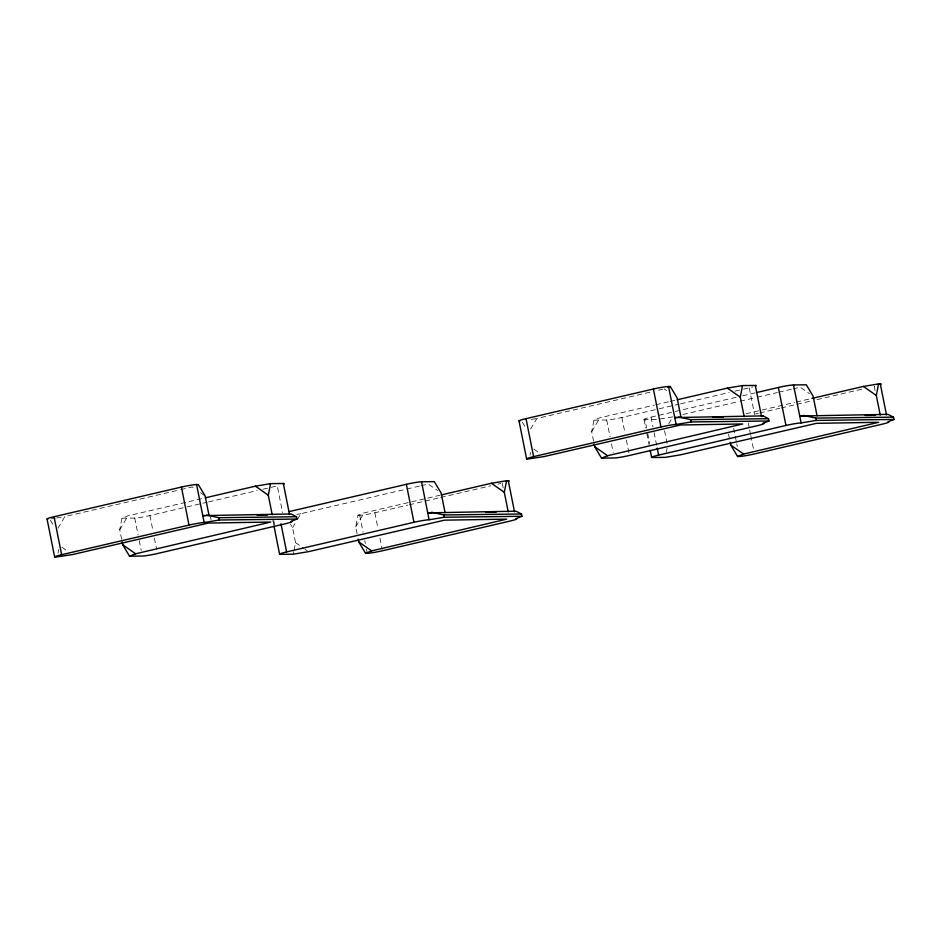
<?xml version="1.0" encoding="UTF-8"?>
<svg xmlns="http://www.w3.org/2000/svg" width="941" height="941" viewBox="0 0 941 941"><rect width="100%" height="100%" fill="white"/><g stroke="black" fill="none" stroke-linecap="round" stroke-linejoin="round"><path stroke-width="0.71" stroke-dasharray="4.71 3.53" d="M58.048 553.237L58.801 549.391M121.624 539.311L119.719 529.795L121.965 518.22L128.035 515.809L203.879 498.154M293.31 554.19L293.815 551.626M294.062 550.344L295.556 542.628L292.569 527.666L290.51 524.231M357.086 533.688L355.733 526.889L357.968 515.327L364.038 512.904L439.882 495.26M530.018 455.173L530.524 452.609M593.595 441.247L591.689 431.731L593.936 420.156L600.005 417.745L654.383 405.089M666.31 452.221L667.063 448.363M57.942 528.242L64.87 516.585L179.355 489.943M119.719 529.795L128.035 515.809M292.569 527.666L296.721 520.679M297.415 519.514L300.885 513.68L405.348 489.367M355.733 526.889L364.038 512.904M530.606 429.002L536.841 418.522L651.325 391.879M591.689 431.731L600.005 417.745M668.722 423.838L672.874 416.851L657.724 419.38L644.938 419.533L646.632 427.979M180.778 489.614L192.235 486.944L195.752 489.414M658.477 390.209L662.77 389.209M121.965 518.22L134.739 518.068A11.774 0.906 -11.3 0 0 149.901 515.539L185.683 507.211M187.106 506.881L201.421 503.553M202.844 503.223L207.138 502.223M208.573 501.882L257.222 490.567M262.951 489.226L277.266 485.897L282.606 512.633M655.818 404.759L668.686 401.76M670.121 401.431L675.85 400.09M593.936 420.156L606.71 420.004A11.774 0.906 -11.3 0 0 621.872 417.475L657.653 409.147M659.076 408.817L679.108 404.16M680.543 403.818L729.193 392.491M734.921 391.162L742.073 389.503M743.508 389.162L749.236 387.833A11.774 0.906 -11.3 0 0 752.941 386.892M644.938 419.533A11.774 0.906 -11.3 0 1 651.007 417.122L673.909 411.793M675.344 411.452L736.874 397.137M742.59 395.796L755.47 392.809M682.895 414.522L738.709 401.525M740.132 401.195L755.882 397.537M757.305 397.196L777.348 392.538M778.772 392.197L791.652 389.209M793.087 388.868L800.238 387.21L809.625 393.785M406.771 489.038L419.651 486.038M421.086 485.709L428.237 484.039L437.624 490.614M746.06 413.746L794.71 402.419M796.145 402.089L810.46 398.749M755.447 413.946L758.317 413.275M759.74 412.946L779.771 408.276M781.206 407.947L795.521 404.618M796.945 404.277L811.26 400.948M816.976 399.619L862.779 388.962M357.968 515.327L359.709 515.303A11.774 0.906 -11.3 0 0 374.859 512.774L407.771 505.117M409.206 504.788L439.259 497.789M440.694 497.46L490.779 485.803M497.93 484.133L500.788 483.462M531.324 419.439L536.841 418.522M51.096 518.879L55.225 518.197M56.601 517.962L64.87 516.585M296.744 514.374L300.885 513.68M664.205 388.88L666.546 390.527M533.865 449.104L539.734 453.221M295.556 542.628L303.778 548.38M304.943 549.203L307.295 550.85M200.445 492.696L203.974 495.166M61.894 547.18L67.764 551.285M522.373 422.191L525.796 427.92M50.402 520.255L53.825 525.984M875.071 390.515L874.224 386.292A11.774 0.906 -11.3 0 0 876.824 385.657M749.236 387.833L754.576 414.558M748.271 422.968L749.389 428.602M749.671 430.002L750.518 434.224M750.8 435.636L753.612 449.704M733.674 428.308L736.485 442.376M736.768 443.787L737.332 446.599M728.546 434.13L729.898 440.929M664.569 430.825L667.557 445.787M651.007 417.122L652.983 426.967M654.101 432.589L656.912 446.657M647.749 433.601L649.725 443.446M644.009 419.368L645.702 427.802M646.82 433.436L649.067 444.681M621.872 417.475L624.965 432.954M626.365 439.988L629.458 455.456M606.71 420.004L610.086 436.883M611.497 443.917L613.179 452.362M502.223 483.133L503.341 488.755M374.859 512.774L377.953 528.254M379.917 538.099L382.175 549.356M359.709 515.303L363.073 532.183M364.767 540.628L365.331 543.439M366.449 549.062L367.296 553.284M273.784 520.585L274.631 524.807M272.855 520.42L273.702 524.643M210.537 517.15L211.09 519.914M149.901 515.539L152.995 531.018M154.395 538.052L156.653 549.309M134.739 518.068L138.115 534.947M139.244 540.581L141.209 550.426"/><path stroke-width="1.41" d="M272.22 514.774L268.303 495.213L270.549 483.639L283.335 483.486L289.546 514.562M508.222 511.869L504.317 492.308L506.564 480.745L508.293 480.722L514.504 511.798M744.19 416.71L740.273 397.137L742.52 385.575L755.305 385.422L761.516 416.498L763.033 415.887L768.503 418.686L768.962 420.992L762.892 423.403A11.774 0.906 -11.3 0 1 756.823 425.814L629.458 455.456A11.774 0.906 -11.3 0 1 614.308 457.985L601.522 458.138L594.677 446.693L594.136 443.964M880.223 415.04L876.318 395.467L878.565 383.904L880.294 383.881L886.504 414.957M122.165 542.028L122.706 544.757L129.552 556.213L135.622 553.79L270.726 522.043L208.479 523.055L72.457 554.567L55.566 557.119A11.774 0.906 -11.3 0 1 61.636 554.708L189 525.066A11.774 0.906 -11.3 0 1 204.162 522.537L219.312 520.008L296.991 519.056L296.533 516.75L291.051 513.962L202.774 515.633L205.291 515.597M296.991 519.056L290.922 521.467A11.774 0.906 -11.3 0 1 284.852 523.878L157.488 553.52A11.774 0.906 -11.3 0 1 142.338 556.049L129.552 556.213M667.839 387.433L670.274 386.469L677.108 397.914L681.025 417.486M601.522 458.138L607.592 455.726L742.696 423.968L680.449 424.991L544.427 456.503L527.536 459.055A11.774 0.906 -11.3 0 1 533.606 456.632L660.97 426.991A11.774 0.906 -11.3 0 1 676.132 424.473L691.282 421.944L768.962 420.992M358.18 539.134L358.721 541.851L365.567 553.308L371.636 550.885L506.74 519.138L444.493 520.161L308.472 551.673L293.31 554.19L280.536 554.355A11.774 0.906 -11.3 0 1 286.605 551.932L413.958 522.29A11.774 0.906 -11.3 0 1 429.12 519.773L444.27 517.244L521.949 516.291L521.49 513.986L516.021 511.186L427.732 512.857L432.072 512.81M521.949 516.291L515.88 518.703A11.774 0.906 -11.3 0 1 509.81 521.114L382.458 550.756A11.774 0.906 -11.3 0 1 367.296 553.284L365.567 553.308M730.181 442.294L730.722 445.011L737.568 456.467L743.637 454.056L878.741 422.297L816.494 423.321L680.472 454.832L665.311 457.361L652.536 457.514A11.774 0.906 -11.3 0 1 658.606 455.103L785.958 425.461A11.774 0.906 -11.3 0 1 801.12 422.932L816.27 420.404L893.95 419.451L893.491 417.145L888.022 414.358L799.732 416.028L804.073 415.969M893.95 419.451L887.881 421.862A11.774 0.906 -11.3 0 1 881.811 424.273L754.447 453.927A11.774 0.906 -11.3 0 1 739.297 456.444L737.568 456.467M47.979 519.138A11.774 0.906 -11.3 0 1 54.049 516.727L181.413 487.073A11.774 0.906 -11.3 0 1 196.563 484.556L198.304 484.533L205.138 495.989L209.055 515.55M519.95 421.074A11.774 0.906 -11.3 0 1 526.019 418.651L653.383 389.009A11.774 0.906 -11.3 0 1 668.533 386.492L670.274 386.469M205.303 497.824L255.387 486.168L270.549 483.639M677.273 399.76L727.358 388.104L742.52 385.575M756.905 392.468L778.372 387.48A11.774 0.906 -11.3 0 1 793.522 384.951L806.308 384.787L813.153 396.243L817.059 415.816M289.028 511.622L406.371 484.309A11.774 0.906 -11.3 0 1 421.533 481.78L434.307 481.627L441.153 493.084L445.058 512.645M811.883 398.419L863.403 386.433L878.565 383.904M441.317 494.919L491.402 483.262L506.564 480.745M763.033 415.887L674.744 417.569L677.261 417.533M713.007 417.322L723.264 417.204M865.167 415.452L875.424 415.334M678.532 416.934L690.823 419.639L768.503 418.686M803.532 415.393L815.812 418.098L893.491 417.145M257.164 515.197L267.42 515.068M485.838 512.386L496.095 512.257M206.561 514.998L218.853 517.703L296.533 516.75M431.531 512.233L443.811 514.939L521.49 513.986M863.403 386.433L876.318 395.467M727.358 388.104L740.273 397.137M730.722 445.011L743.637 454.056M594.677 446.693L607.592 455.726M491.402 483.262L504.317 492.308M358.721 541.851L371.636 550.885M255.387 486.168L268.303 495.213M122.706 544.757L135.622 553.79M815.812 418.098L816.27 420.404M793.522 384.951L801.12 422.932M778.372 387.48L785.958 425.461M690.823 419.639L691.282 421.944M668.533 386.492L676.132 424.473M653.383 389.009L660.97 426.991M657.194 448.069L658.606 455.103M650.196 450.316L651.595 457.35M526.019 418.651L533.606 456.632M519.02 420.898L526.607 458.89M443.811 514.939L444.27 517.244M421.533 481.78L429.12 519.773M406.371 484.309L413.958 522.29M280.983 523.796L286.605 551.932M273.984 526.054L279.595 554.19M218.853 517.703L219.312 520.008M196.563 484.556L204.162 522.537M181.413 487.073L189 525.066M54.049 516.727L61.636 554.708M47.05 518.973L54.637 556.954M508.293 480.722A11.774 0.906 -11.3 0 1 508.399 481.404M283.335 483.486A11.774 0.906 -11.3 0 1 283.429 484.168M880.294 383.881A11.774 0.906 -11.3 0 1 880.4 384.563M755.305 385.422A11.774 0.906 -11.3 0 1 755.4 386.104"/></g></svg>
